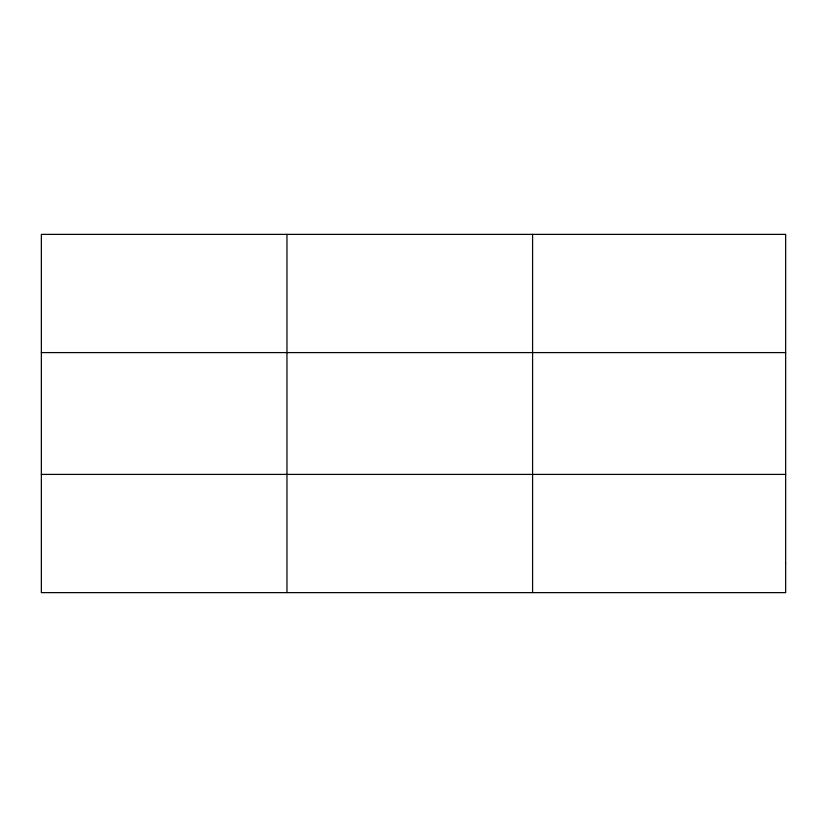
<?xml version="1.0" encoding="UTF-8"?>
<svg xmlns="http://www.w3.org/2000/svg" width="827" height="827" viewBox="0 0 827 827"><rect width="100%" height="100%" fill="white"/><g stroke="black" fill="none" stroke-linecap="round" stroke-linejoin="round"><path stroke-width="1.24" d="M286.969 234.372L286.969 592.628M532.588 234.372L532.588 592.628M41.35 352.591L785.65 352.591M41.35 474.409L785.65 474.409M785.65 563.073L785.65 592.628L41.35 592.628L41.35 234.372L785.65 234.372L785.65 563.073"/></g></svg>
